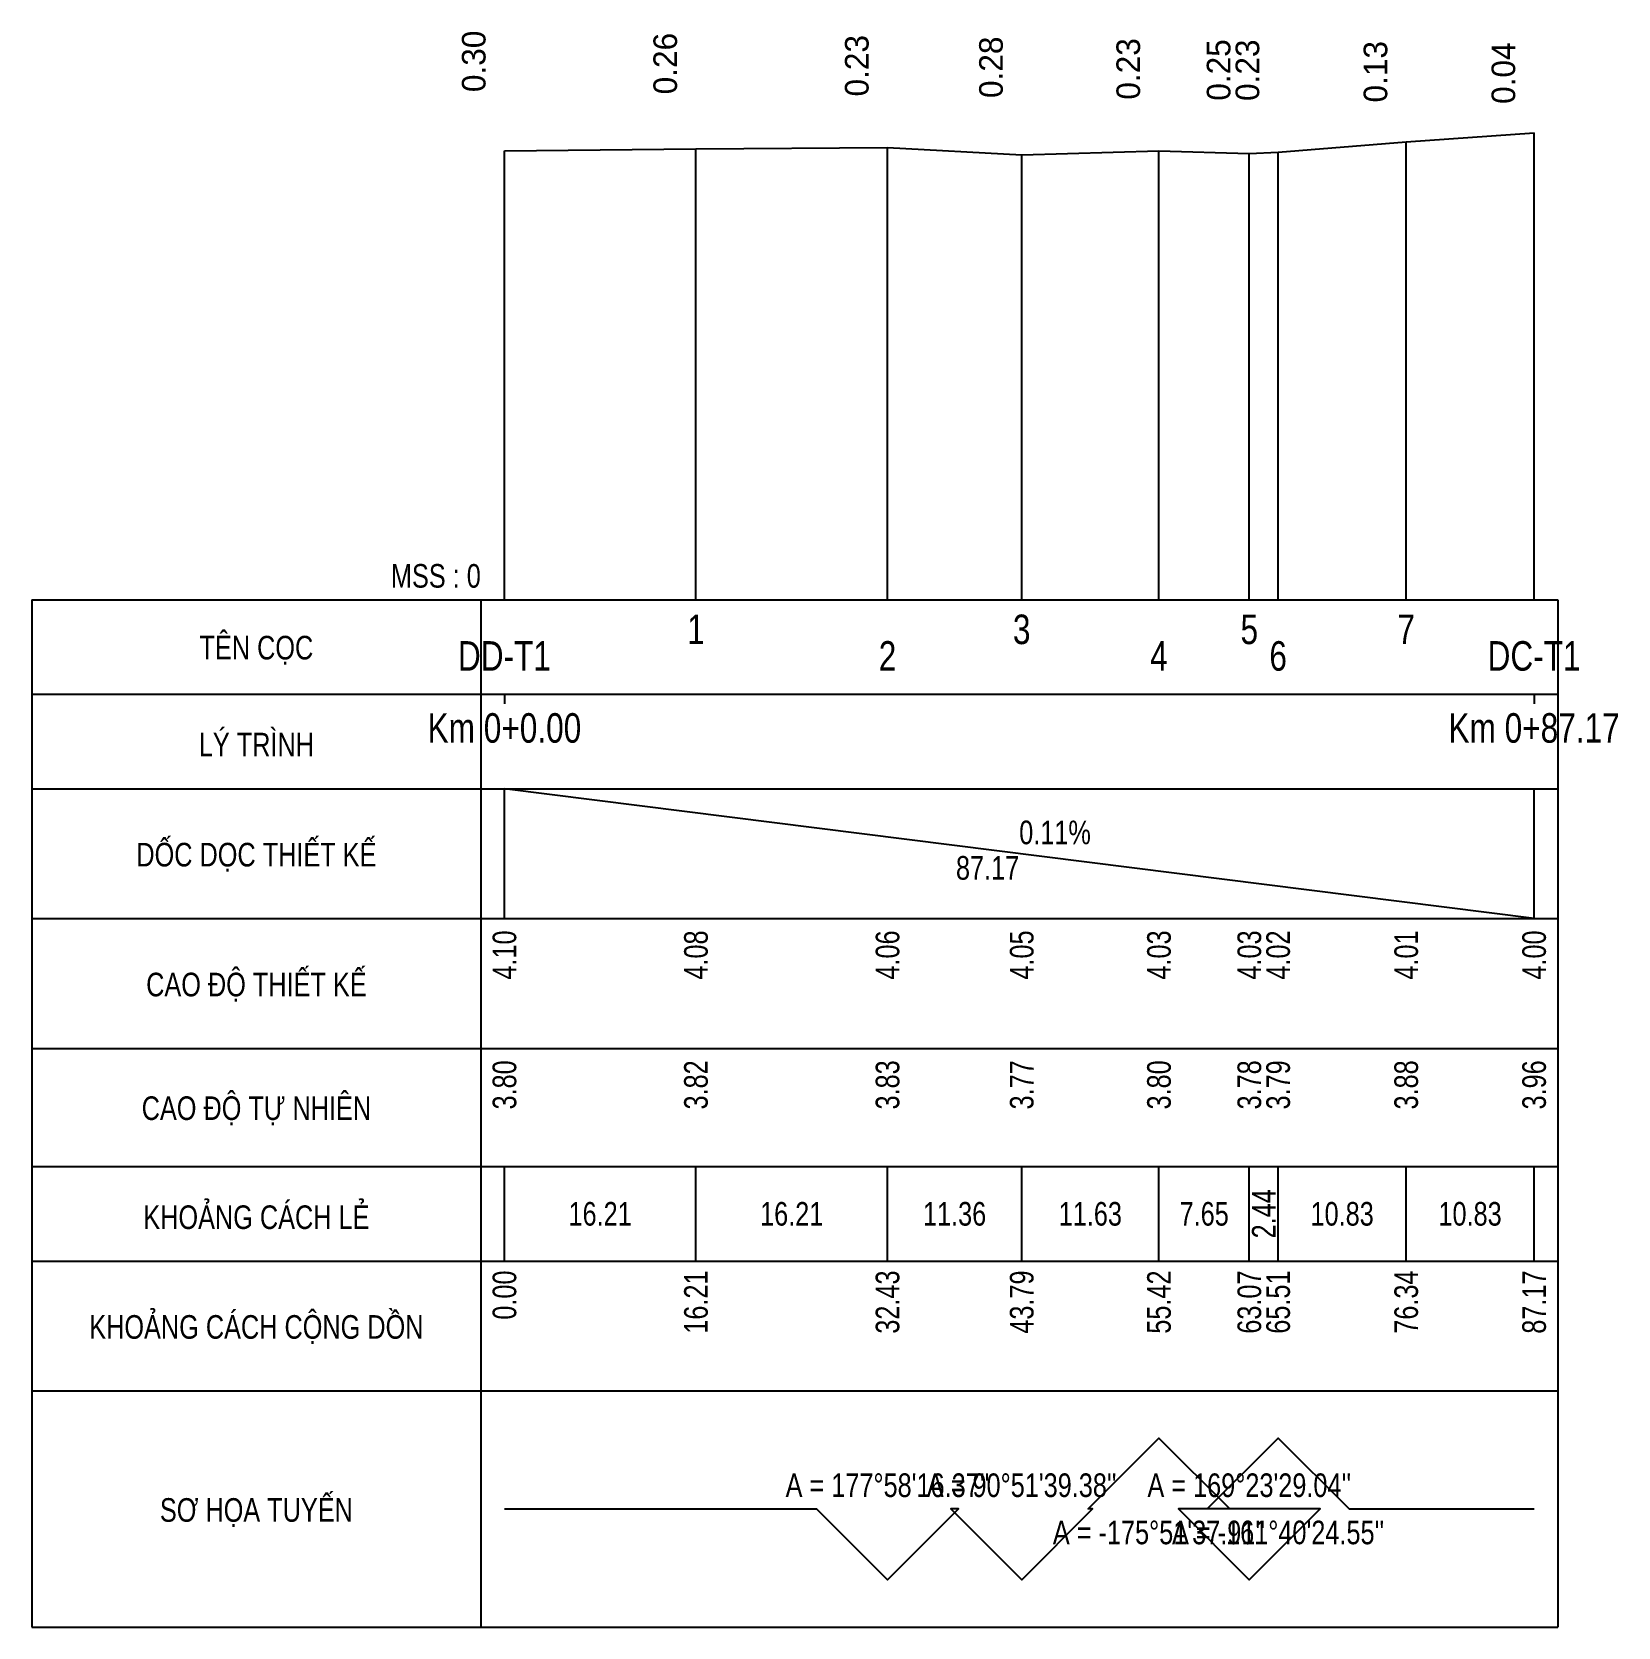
# Model space of a CAD drawing. Header units: inches. Extents: x 285 to 989, y -7 to 128.
# Drawn here: x 284.6 to 418.9, y -7.3 to 127.8 of the extents above.
import ezdxf
from ezdxf.enums import TextEntityAlignment as Align

# ---------------------------------------------------------------- set-up
doc = ezdxf.new("R2010")
doc.units = ezdxf.units.IN
doc.header["$MEASUREMENT"] = 0
for name, color, linetype in [('Bang TD tu nhien', 3, 'Continuous'), ('DD Ranh dan trong 1 trai', 2, 'Continuous'), ('Duong dong trac doc tu nhien', 9, 'Continuous'), ('Trac doc tu nhien', 3, 'Continuous'), ('TracDoc', 7, 'Continuous')]:
    doc.layers.add(name, color=color, linetype=linetype)
doc.styles.add('BangTD', font='viet buddy.shx', dxfattribs={"width": 0.8})

msp = doc.modelspace()

# ---------------------------------------------------------------- linework, layer by layer
at = {"layer": 'Bang TD tu nhien', "color": 3}
for p, q in [((284.62, 79.7), (284.62, -7.3)), ((284.62, 79.7), (413.79, 79.7)), ((322.62, 79.7), (322.62, -7.3)), ((413.79, 79.7), (413.79, -7.3)), ((284.62, 71.7), (413.79, 71.7)), ((284.62, 63.7), (413.79, 63.7)), ((284.62, 52.7), (413.79, 52.7)), ((284.62, 41.7), (413.79, 41.7)), ((284.62, 31.7), (413.79, 31.7)), ((284.62, 23.7), (413.79, 23.7)), ((284.62, 12.7), (413.79, 12.7)), ((284.62, -7.3), (413.79, -7.3))]:
    msp.add_line(p, q, dxfattribs=at)
at = {"layer": 'Duong dong trac doc tu nhien', "color": 8}
for p, q in [((411.79, 79.7), (411.79, 119.26)), ((324.62, 79.7), (324.62, 117.74)), ((340.83, 79.7), (340.83, 117.89)), ((357.05, 79.7), (357.05, 118.01)), ((380.03, 79.7), (380.03, 117.74)), ((390.12, 79.7), (390.12, 117.61)), ((400.96, 79.7), (400.96, 118.49)), ((368.41, 79.7), (368.41, 117.4)), ((387.68, 79.7), (387.68, 117.51))]:
    msp.add_line(p, q, dxfattribs=at)
at = {"layer": 'Trac doc tu nhien', "color": 3}
msp.add_lwpolyline([(324.62, 117.74), (340.83, 117.89), (357.05, 118.01), (368.41, 117.4), (380.03, 117.74), (387.68, 117.51), (390.12, 117.61), (400.96, 118.49), (411.79, 119.26)], dxfattribs=at)
at = {"layer": 'TracDoc', "color": 5}
for p, q in [((324.62, 71.7), (324.62, 70.9)), ((411.79, 71.7), (411.79, 70.9))]:
    msp.add_line(p, q, dxfattribs=at)
at = {"layer": 'TracDoc', "color": 2}
for p, q in [((324.62, 52.7), (324.62, 63.7)), ((411.79, 52.7), (324.62, 63.7)), ((411.79, 52.7), (411.79, 63.7))]:
    msp.add_line(p, q, dxfattribs=at)
at = {"layer": 'TracDoc', "color": 3}
for p, q in [((324.62, 23.7), (324.62, 31.7)), ((340.83, 23.7), (340.83, 31.7)), ((357.05, 23.7), (357.05, 31.7)), ((368.41, 23.7), (368.41, 31.7)), ((380.03, 23.7), (380.03, 31.7)), ((387.68, 23.7), (387.68, 31.7)), ((390.12, 23.7), (390.12, 31.7)), ((400.96, 23.7), (400.96, 31.7)), ((411.79, 23.7), (411.79, 31.7))]:
    msp.add_line(p, q, dxfattribs=at)
at = {"layer": 'TracDoc', "color": 1}
msp.add_lwpolyline([(324.62, 2.7), (351.05, 2.7), (357.05, -3.3), (363.05, 2.7), (362.41, 2.7), (368.41, -3.3), (374.41, 2.7), (374.03, 2.7), (380.03, 8.7), (386.03, 2.7), (381.68, 2.7), (387.68, -3.3), (393.68, 2.7), (384.12, 2.7), (390.12, 8.7), (396.12, 2.7), (411.79, 2.7)], dxfattribs=at)

# ---------------------------------------------------------------- texts
at = {"layer": 'Bang TD tu nhien', "color": 3, "style": 'BangTD', "width": 0.8}
for s, p in [('TÊN CỌC', (303.62, 75.7)), ('LÝ TRÌNH', (303.62, 67.7)), ('DỐC DỌC THIẾT KẾ', (303.62, 58.2)), ('CAO ĐỘ THIẾT KẾ', (303.62, 47.2)), ('CAO ĐỘ TỰ NHIÊN', (303.62, 36.7)), ('KHOẢNG CÁCH LẺ', (303.62, 27.7)), ('KHOẢNG CÁCH CỘNG DỒN', (303.62, 18.2)), ('SƠ HỌA TUYẾN', (303.62, 2.7))]:
    msp.add_text(s, height=2, dxfattribs=at).set_placement(p, align=Align.MIDDLE)
at = {"layer": 'DD Ranh dan trong 1 trai', "color": 2}
for s, p in [('0.30', (323.62, 122.7)), ('0.26', (339.83, 122.51)), ('0.23', (356.05, 122.33)), ('0.28', (367.41, 122.2)), ('0.23', (379.03, 122.06)), ('0.25', (386.68, 121.97)), ('0.23', (389.12, 121.95)), ('0.13', (399.96, 121.82)), ('0.04', (410.79, 121.7))]:
    msp.add_text(s, height=2, rotation=90, dxfattribs=at).set_placement(p, align=Align.BOTTOM_LEFT)
at = {"layer": 'Trac doc tu nhien', "color": 3, "insert": (322.62, 80.7), "char_height": 2, "attachment_point": 9, "style": 'BangTD'}
msp.add_mtext('MSS : 0', dxfattribs=at)
at = {"layer": 'TracDoc', "color": 5, "style": 'BangTD', "width": 0.8}
for s, p in [('1', (340.83, 78.45)), ('3', (368.41, 78.45)), ('5', (387.68, 78.45)), ('7', (400.96, 78.45)), ('Km 0+0.00', (324.62, 70.1)), ('Km 0+87.17', (411.79, 70.1))]:
    msp.add_text(s, height=2.5, dxfattribs=at).set_placement(p, align=Align.TOP_CENTER)
for s, p in [('DD-T1', (324.62, 72.95)), ('2', (357.05, 72.95)), ('4', (380.03, 72.95)), ('6', (390.12, 72.95)), ('DC-T1', (411.79, 72.95))]:
    msp.add_text(s, height=2.5, dxfattribs=at).set_placement(p, align=Align.BOTTOM_CENTER)
at = {"layer": 'TracDoc', "color": 2, "style": 'BangTD', "width": 0.8}
msp.add_text('0.11%', height=2, dxfattribs=at).set_placement((368.2, 58.4), align=Align.BOTTOM_LEFT)
msp.add_text('87.17', height=2, dxfattribs=at).set_placement((368.2, 58), align=Align.TOP_RIGHT)
for s, p in [('4.10', (324.62, 51.7)), ('4.08', (340.83, 51.7)), ('4.06', (357.05, 51.7)), ('4.05', (368.41, 51.7)), ('4.03', (380.03, 51.7)), ('4.03', (387.68, 51.7)), ('4.02', (390.12, 51.7)), ('4.01', (400.96, 51.7)), ('4.00', (411.79, 51.7))]:
    msp.add_text(s, height=2, rotation=90, dxfattribs=at).set_placement(p, align=Align.MIDDLE_RIGHT)
at = {"layer": 'TracDoc', "color": 3, "style": 'BangTD', "width": 0.8}
for s, p in [('3.80', (324.62, 40.7)), ('3.82', (340.83, 40.7)), ('3.83', (357.05, 40.7)), ('3.77', (368.41, 40.7)), ('3.80', (380.03, 40.7)), ('3.78', (387.68, 40.7)), ('3.79', (390.12, 40.7)), ('3.88', (400.96, 40.7)), ('3.96', (411.79, 40.7)), ('0.00', (324.62, 22.9)), ('16.21', (340.83, 22.9)), ('32.43', (357.05, 22.9)), ('43.79', (368.41, 22.9)), ('55.42', (380.03, 22.9)), ('63.07', (387.68, 22.9)), ('65.51', (390.12, 22.9)), ('76.34', (400.96, 22.9)), ('87.17', (411.79, 22.9))]:
    msp.add_text(s, height=2, rotation=90, dxfattribs=at).set_placement(p, align=Align.MIDDLE_RIGHT)
for s, p in [('16.21', (332.72, 27.7)), ('16.21', (348.94, 27.7)), ('11.36', (362.73, 27.7)), ('11.63', (374.22, 27.7)), ('7.65', (383.86, 27.7)), ('10.83', (395.54, 27.7)), ('10.83', (406.37, 27.7))]:
    msp.add_text(s, height=2, dxfattribs=at).set_placement(p, align=Align.MIDDLE_CENTER)
msp.add_text('2.44', height=2, rotation=90, dxfattribs=at).set_placement((388.9, 27.7), align=Align.MIDDLE_CENTER)
at = {"layer": 'TracDoc', "color": 1, "char_height": 2, "attachment_point": 5, "style": 'BangTD'}
for s, insert in [("A = 177°58'16.37''", (357.05, 4.7)), ("A = 90°51'39.38''", (368.41, 4.7)), ("A = 169°23'29.04''", (387.68, 4.7)), ("A = -175°51'37.91''", (380.03, 0.7)), ("A = -161°40'24.55''", (390.12, 0.7))]:
    msp.add_mtext(s, dxfattribs=dict(at, insert=insert))

doc.saveas('drawing.dxf')
